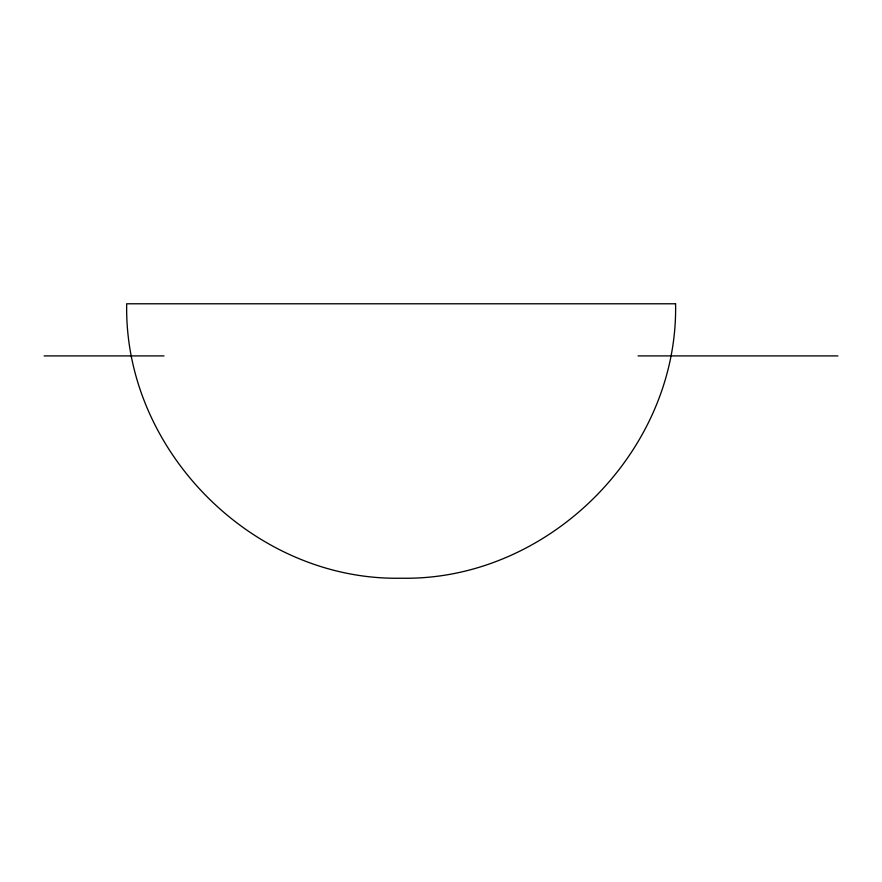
<?xml version="1.0" encoding="UTF-8"?>
<svg xmlns="http://www.w3.org/2000/svg" width="882" height="882" viewBox="0 0 882 882"><rect width="100%" height="100%" fill="white"/><g stroke="black" fill="none" stroke-linecap="round" stroke-linejoin="round"><path stroke-width="1.32" d="M44.1 355.909L163.997 355.909M638.072 355.909L837.9 355.909M675.579 303.783C678.501 451 548.361 581.139 401.134 578.217C253.917 581.139 123.778 451 126.688 303.783L675.579 303.783"/></g></svg>
